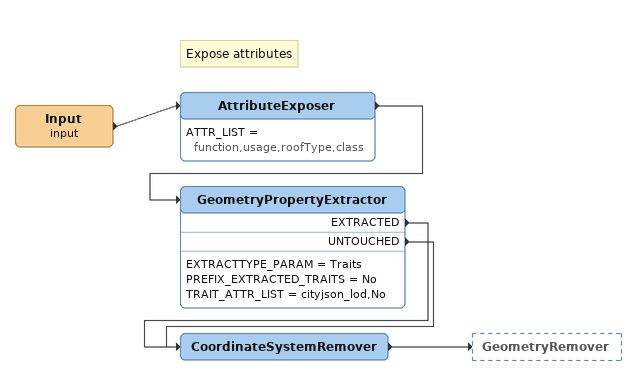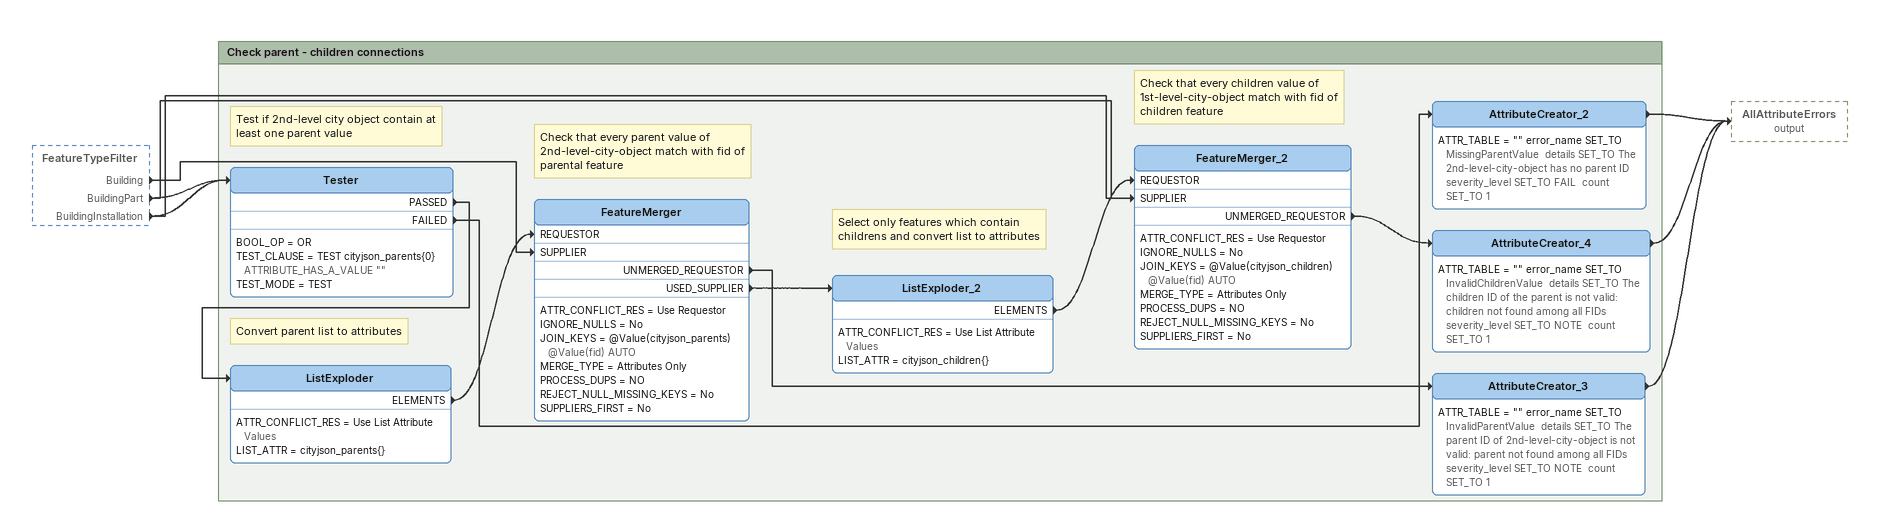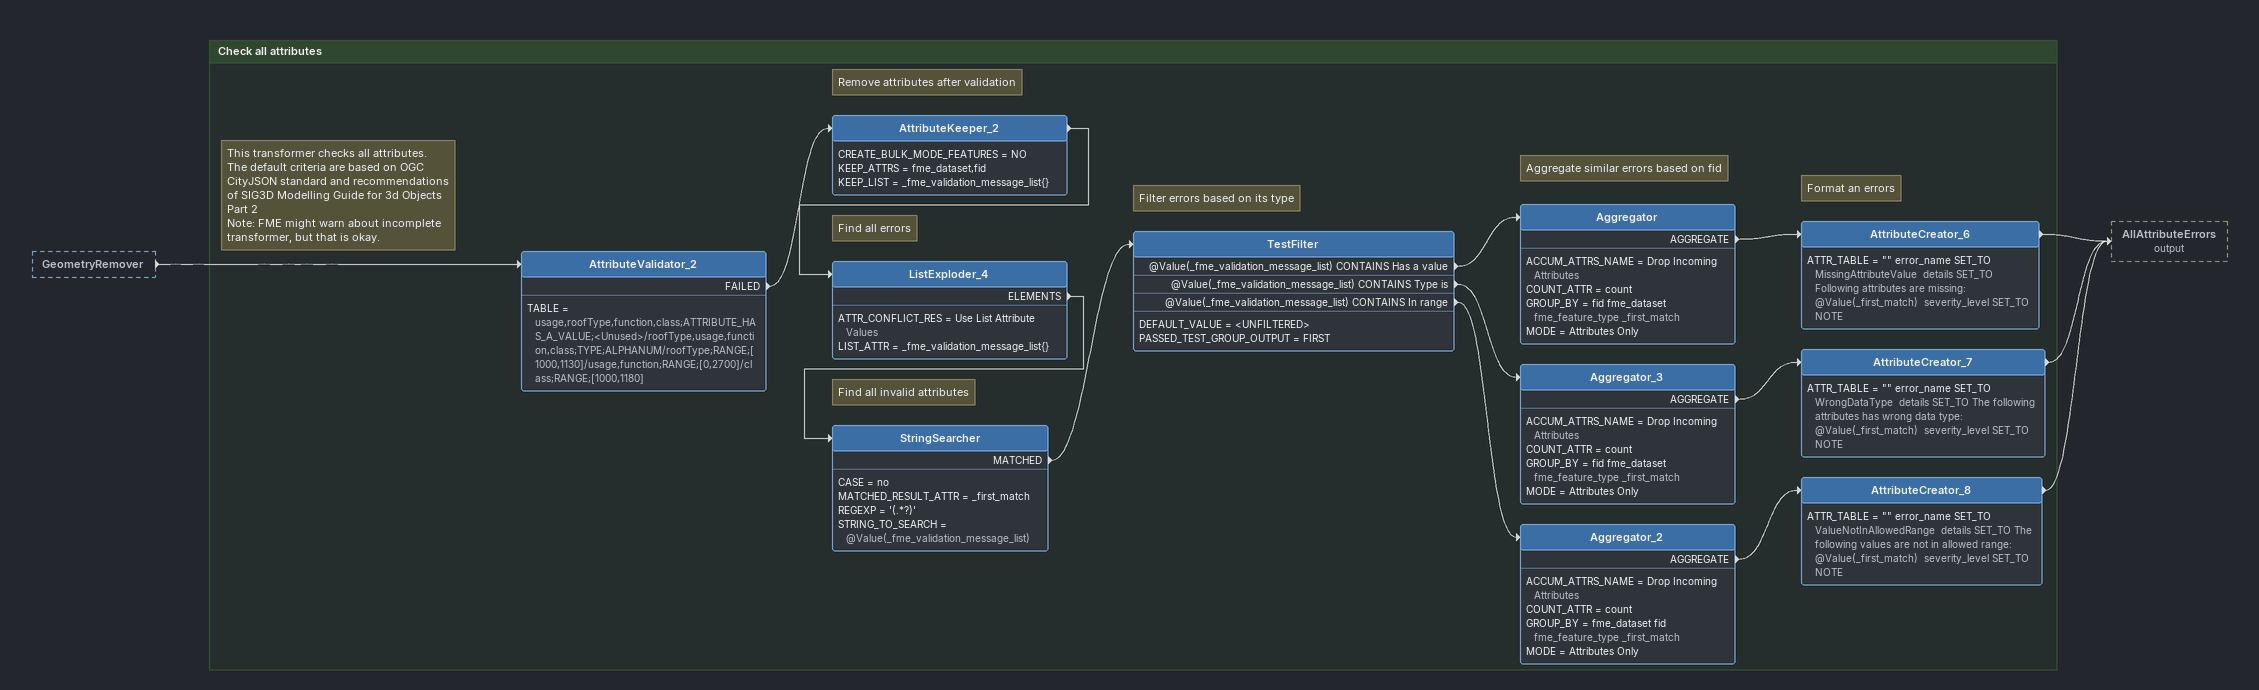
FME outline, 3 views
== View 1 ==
Input (input)
    -> AttributeExposer
Note: Expose attributes
AttributeExposer
    ATTR_LIST = function,usage,roofType,class
    -> GeometryPropertyExtractor
GeometryPropertyExtractor
    EXTRACTTYPE_PARAM = Traits
    PREFIX_EXTRACTED_TRAITS = No
    TRAIT_ATTR_LIST = cityjson_lod,No
    EXTRACTED -> CoordinateSystemRemover
    UNTOUCHED -> CoordinateSystemRemover
CoordinateSystemRemover
    -> GeometryRemover

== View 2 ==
FeatureTypeFilter [outside]
    Building -> FeatureMerger [SUPPLIER]
    BuildingPart -> Tester
    BuildingPart -> FeatureMerger_2 [SUPPLIER]
    BuildingInstallation -> Tester
    BuildingInstallation -> FeatureMerger_2 [SUPPLIER]

Bookmark: Check parent - children connections
Note: Test if 2nd-level city object contain at least one parent value
Tester
    BOOL_OP = OR
    TEST_CLAUSE = TEST cityjson_parents{0} ATTRIBUTE_HAS_A_VALUE ""
    TEST_MODE = TEST
    PASSED -> ListExploder
    FAILED -> AttributeCreator_2
AttributeCreator_2
    ATTR_TABLE = "" error_name SET_TO MissingParentValue  details SET_TO The 2nd-level-city-object has no parent ID  severity_level SET_TO FAIL  count SET_TO 1
    -> AllAttributeErrors (output)
Note: Convert parent list to attributes
ListExploder
    ATTR_CONFLICT_RES = Use List Attribute Values
    LIST_ATTR = cityjson_parents{}
    ELEMENTS -> FeatureMerger [REQUESTOR]
Note: Check that every parent value of 2nd-level-city-object match with fid of parental feature
FeatureMerger
    ATTR_CONFLICT_RES = Use Requestor
    IGNORE_NULLS = No
    JOIN_KEYS = @Value(cityjson_parents) @Value(fid) AUTO
    MERGE_TYPE = Attributes Only
    PROCESS_DUPS = NO
    REJECT_NULL_MISSING_KEYS = No
    SUPPLIERS_FIRST = No
    UNMERGED_REQUESTOR -> AttributeCreator_3
    USED_SUPPLIER -> ListExploder_2
Note: Select only features which contain childrens and convert list to attributes
ListExploder_2
    ATTR_CONFLICT_RES = Use List Attribute Values
    LIST_ATTR = cityjson_children{}
    ELEMENTS -> FeatureMerger_2 [REQUESTOR]
Note: Check that every children value of 1st-level-city-object match with fid of children feature
FeatureMerger_2
    ATTR_CONFLICT_RES = Use Requestor
    IGNORE_NULLS = No
    JOIN_KEYS = @Value(cityjson_children) @Value(fid) AUTO
    MERGE_TYPE = Attributes Only
    PROCESS_DUPS = NO
    REJECT_NULL_MISSING_KEYS = No
    SUPPLIERS_FIRST = No
    UNMERGED_REQUESTOR -> AttributeCreator_4
AttributeCreator_4
    ATTR_TABLE = "" error_name SET_TO InvalidChildrenValue  details SET_TO The children ID of the parent is not valid: children not found among all FIDs  severity_level SET_TO NOTE  count SET_TO 1
    -> AllAttributeErrors (output)
AttributeCreator_3
    ATTR_TABLE = "" error_name SET_TO InvalidParentValue  details SET_TO The parent ID of 2nd-level-city-object is not valid: parent not found among all FIDs  severity_level SET_TO NOTE  count SET_TO 1
    -> AllAttributeErrors (output)

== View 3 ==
GeometryRemover [outside]
    -> AttributeValidator_2

Bookmark: Check all attributes
Note: This transformer checks all attributes. / The default criteria are based on OGC CityJSON standard and recommendations of SIG3D Modelling Guide for 3d Objects Part 2 / Note: FME might warn about incomplete transformer, but that is okay.
AttributeValidator_2
    TABLE = usage,roofType,function,class;ATTRIBUTE_HAS_A_VALUE;<Unused>/roofType,usage,function,class;TYPE;ALPHANUM/roofType;RANGE;[1000,1130]/usage,function;RANGE;[0,2700]/class;RANGE;[1000,1180]
    FAILED -> AttributeKeeper_2
Note: Remove attributes after validation
AttributeKeeper_2
    CREATE_BULK_MODE_FEATURES = NO
    KEEP_ATTRS = fme_dataset,fid
    KEEP_LIST = _fme_validation_message_list{}
    -> ListExploder_4
Note: Find all errors
ListExploder_4
    ATTR_CONFLICT_RES = Use List Attribute Values
    LIST_ATTR = _fme_validation_message_list{}
    ELEMENTS -> StringSearcher
Note: Find all invalid attributes
StringSearcher
    CASE = no
    MATCHED_RESULT_ATTR = _first_match
    REGEXP = '(.*?)'
    STRING_TO_SEARCH = @Value(_fme_validation_message_list)
    MATCHED -> TestFilter
Note: Filter errors based on its type
TestFilter
    DEFAULT_VALUE = <UNFILTERED>
    PASSED_TEST_GROUP_OUTPUT = FIRST
    @Value(_fme_validation_message_list) CONTAINS Has a value -> Aggregator
    @Value(_fme_validation_message_list) CONTAINS Type is -> Aggregator_3
    @Value(_fme_validation_message_list) CONTAINS In range -> Aggregator_2
Note: Aggregate similar errors based on fid
Aggregator
    ACCUM_ATTRS_NAME = Drop Incoming Attributes
    COUNT_ATTR = count
    GROUP_BY = fid fme_dataset fme_feature_type _first_match
    MODE = Attributes Only
    AGGREGATE -> AttributeCreator_6
Note: Format an errors
AttributeCreator_6
    ATTR_TABLE = "" error_name SET_TO MissingAttributeValue  details SET_TO Following attributes are missing: @Value(_first_match)  severity_level SET_TO NOTE
    -> AllAttributeErrors (output)
Aggregator_3
    ACCUM_ATTRS_NAME = Drop Incoming Attributes
    COUNT_ATTR = count
    GROUP_BY = fid fme_dataset fme_feature_type _first_match
    MODE = Attributes Only
    AGGREGATE -> AttributeCreator_7
AttributeCreator_7
    ATTR_TABLE = "" error_name SET_TO WrongDataType  details SET_TO The following attributes has wrong data type: @Value(_first_match)  severity_level SET_TO NOTE
    -> AllAttributeErrors (output)
Aggregator_2
    ACCUM_ATTRS_NAME = Drop Incoming Attributes
    COUNT_ATTR = count
    GROUP_BY = fme_dataset fid fme_feature_type _first_match
    MODE = Attributes Only
    AGGREGATE -> AttributeCreator_8
AttributeCreator_8
    ATTR_TABLE = "" error_name SET_TO ValueNotInAllowedRange  details SET_TO The following values are not in allowed range: @Value(_first_match)  severity_level SET_TO NOTE
    -> AllAttributeErrors (output)
